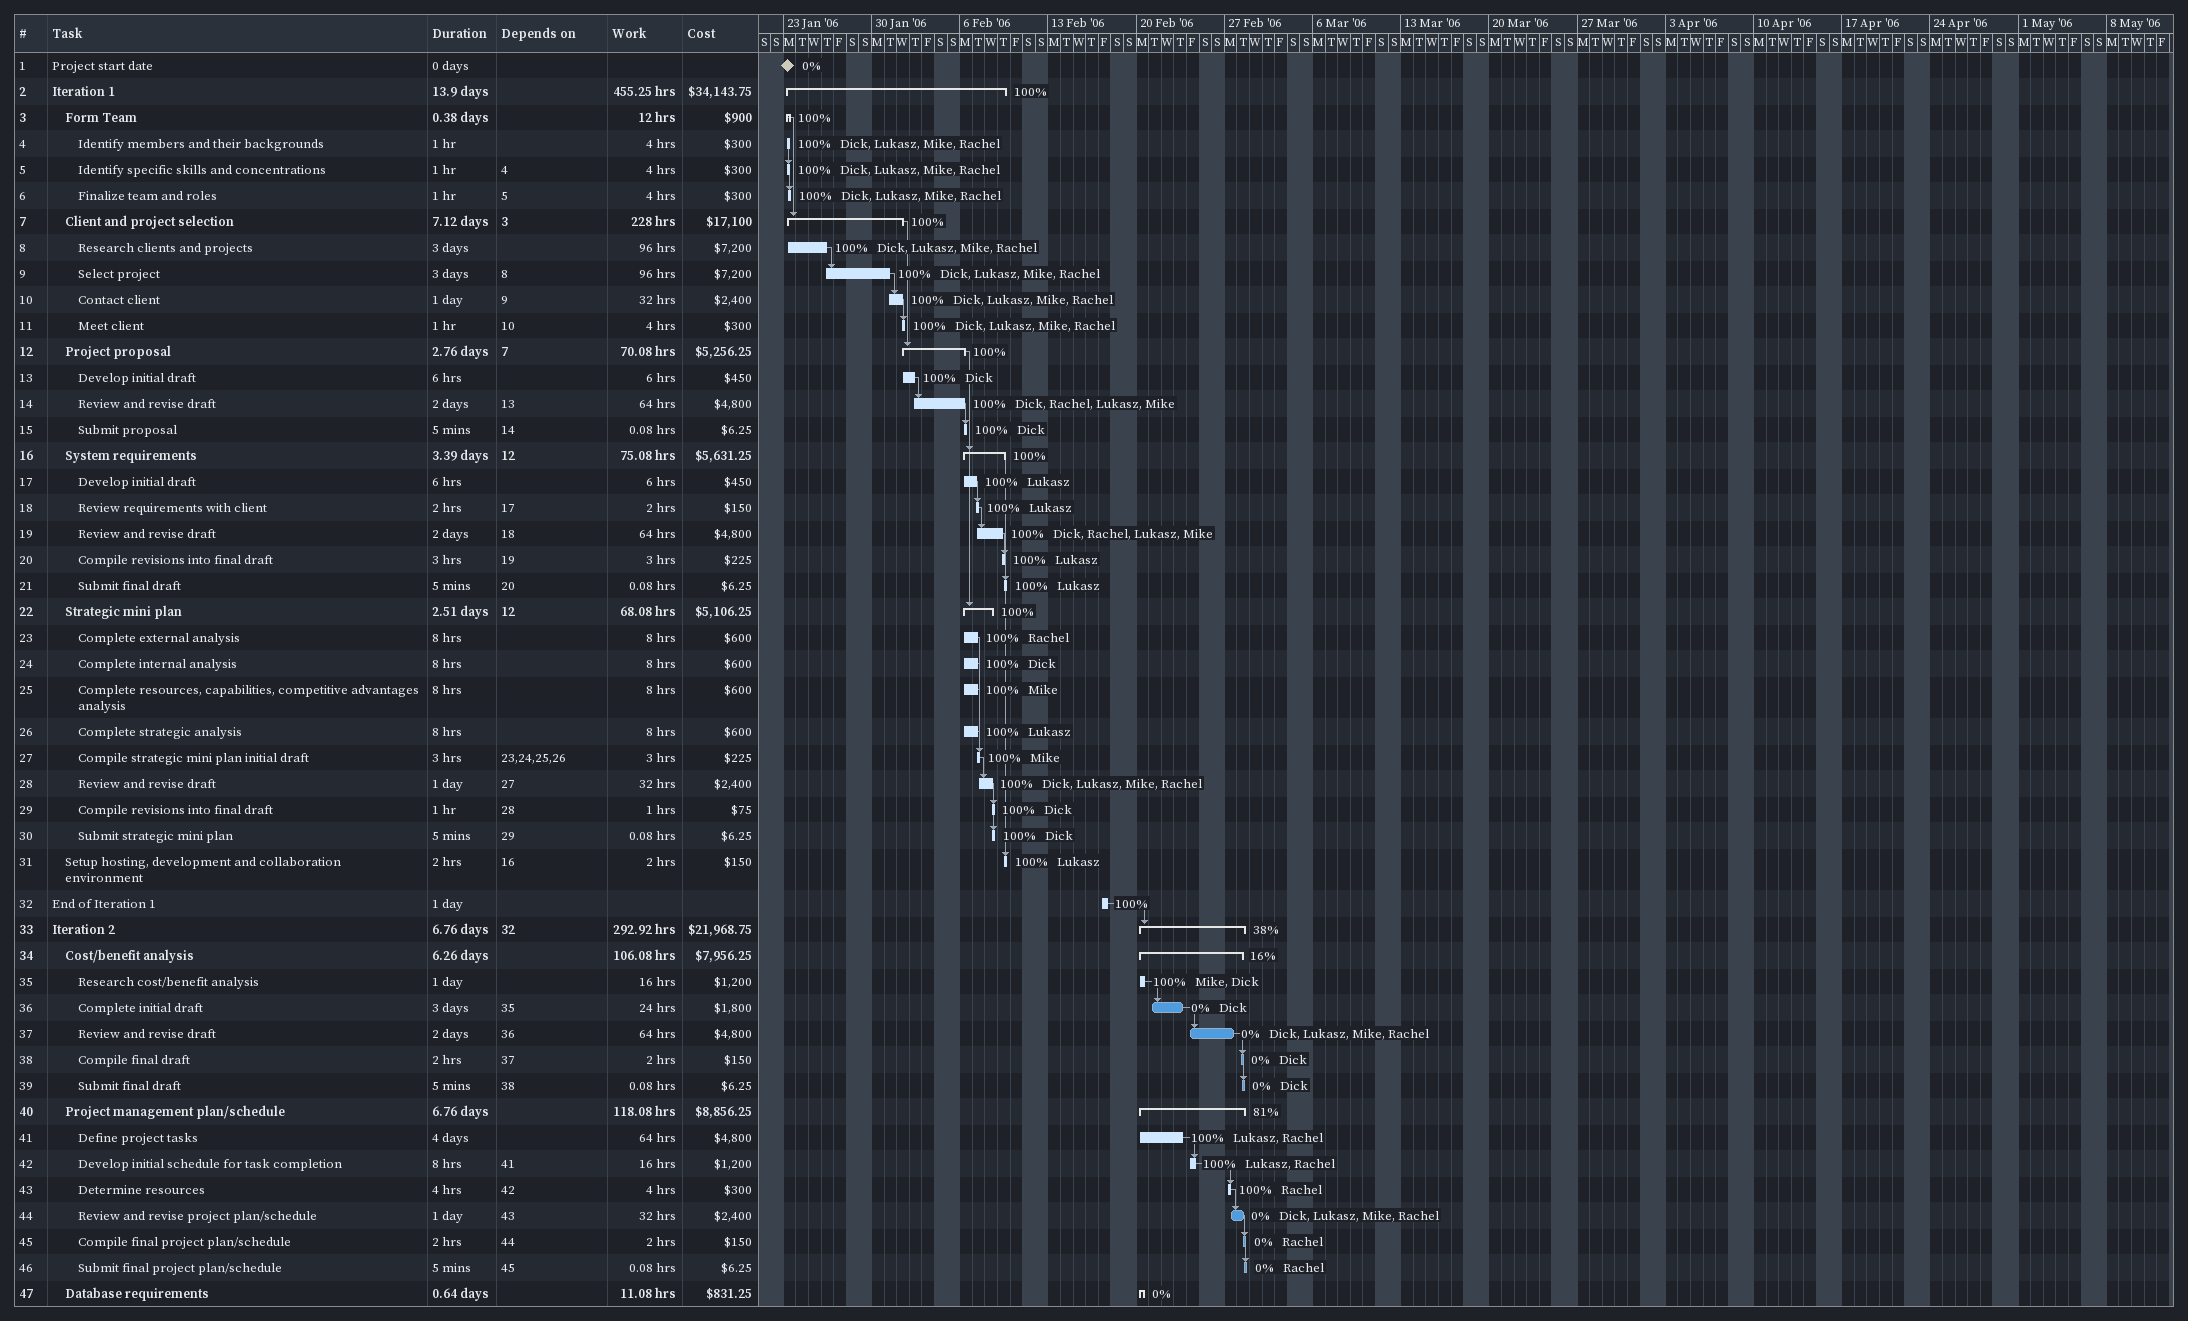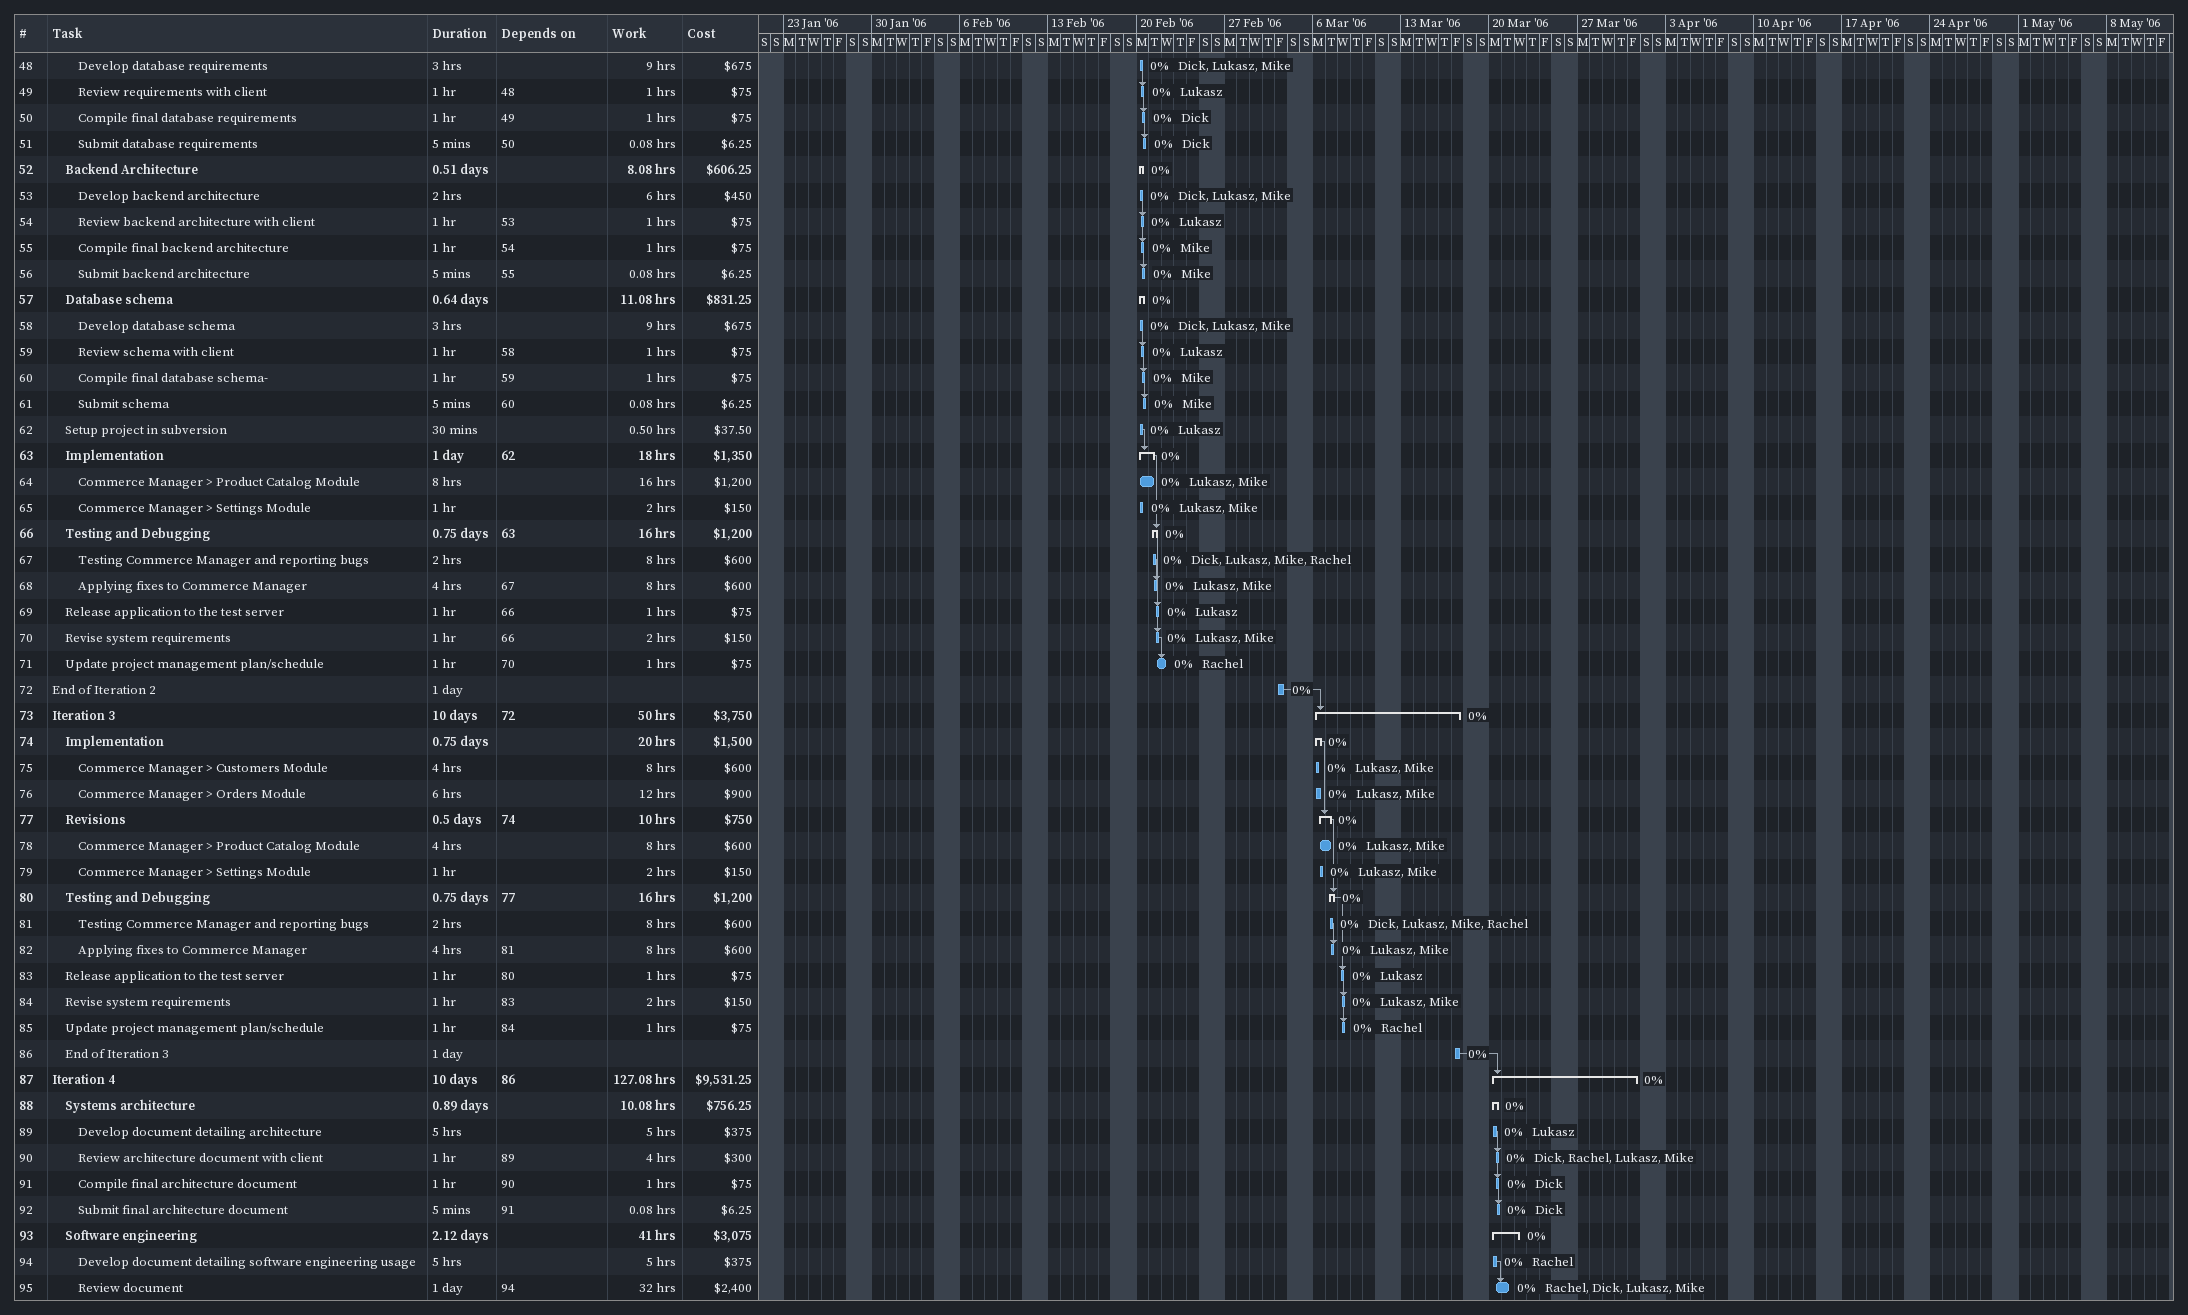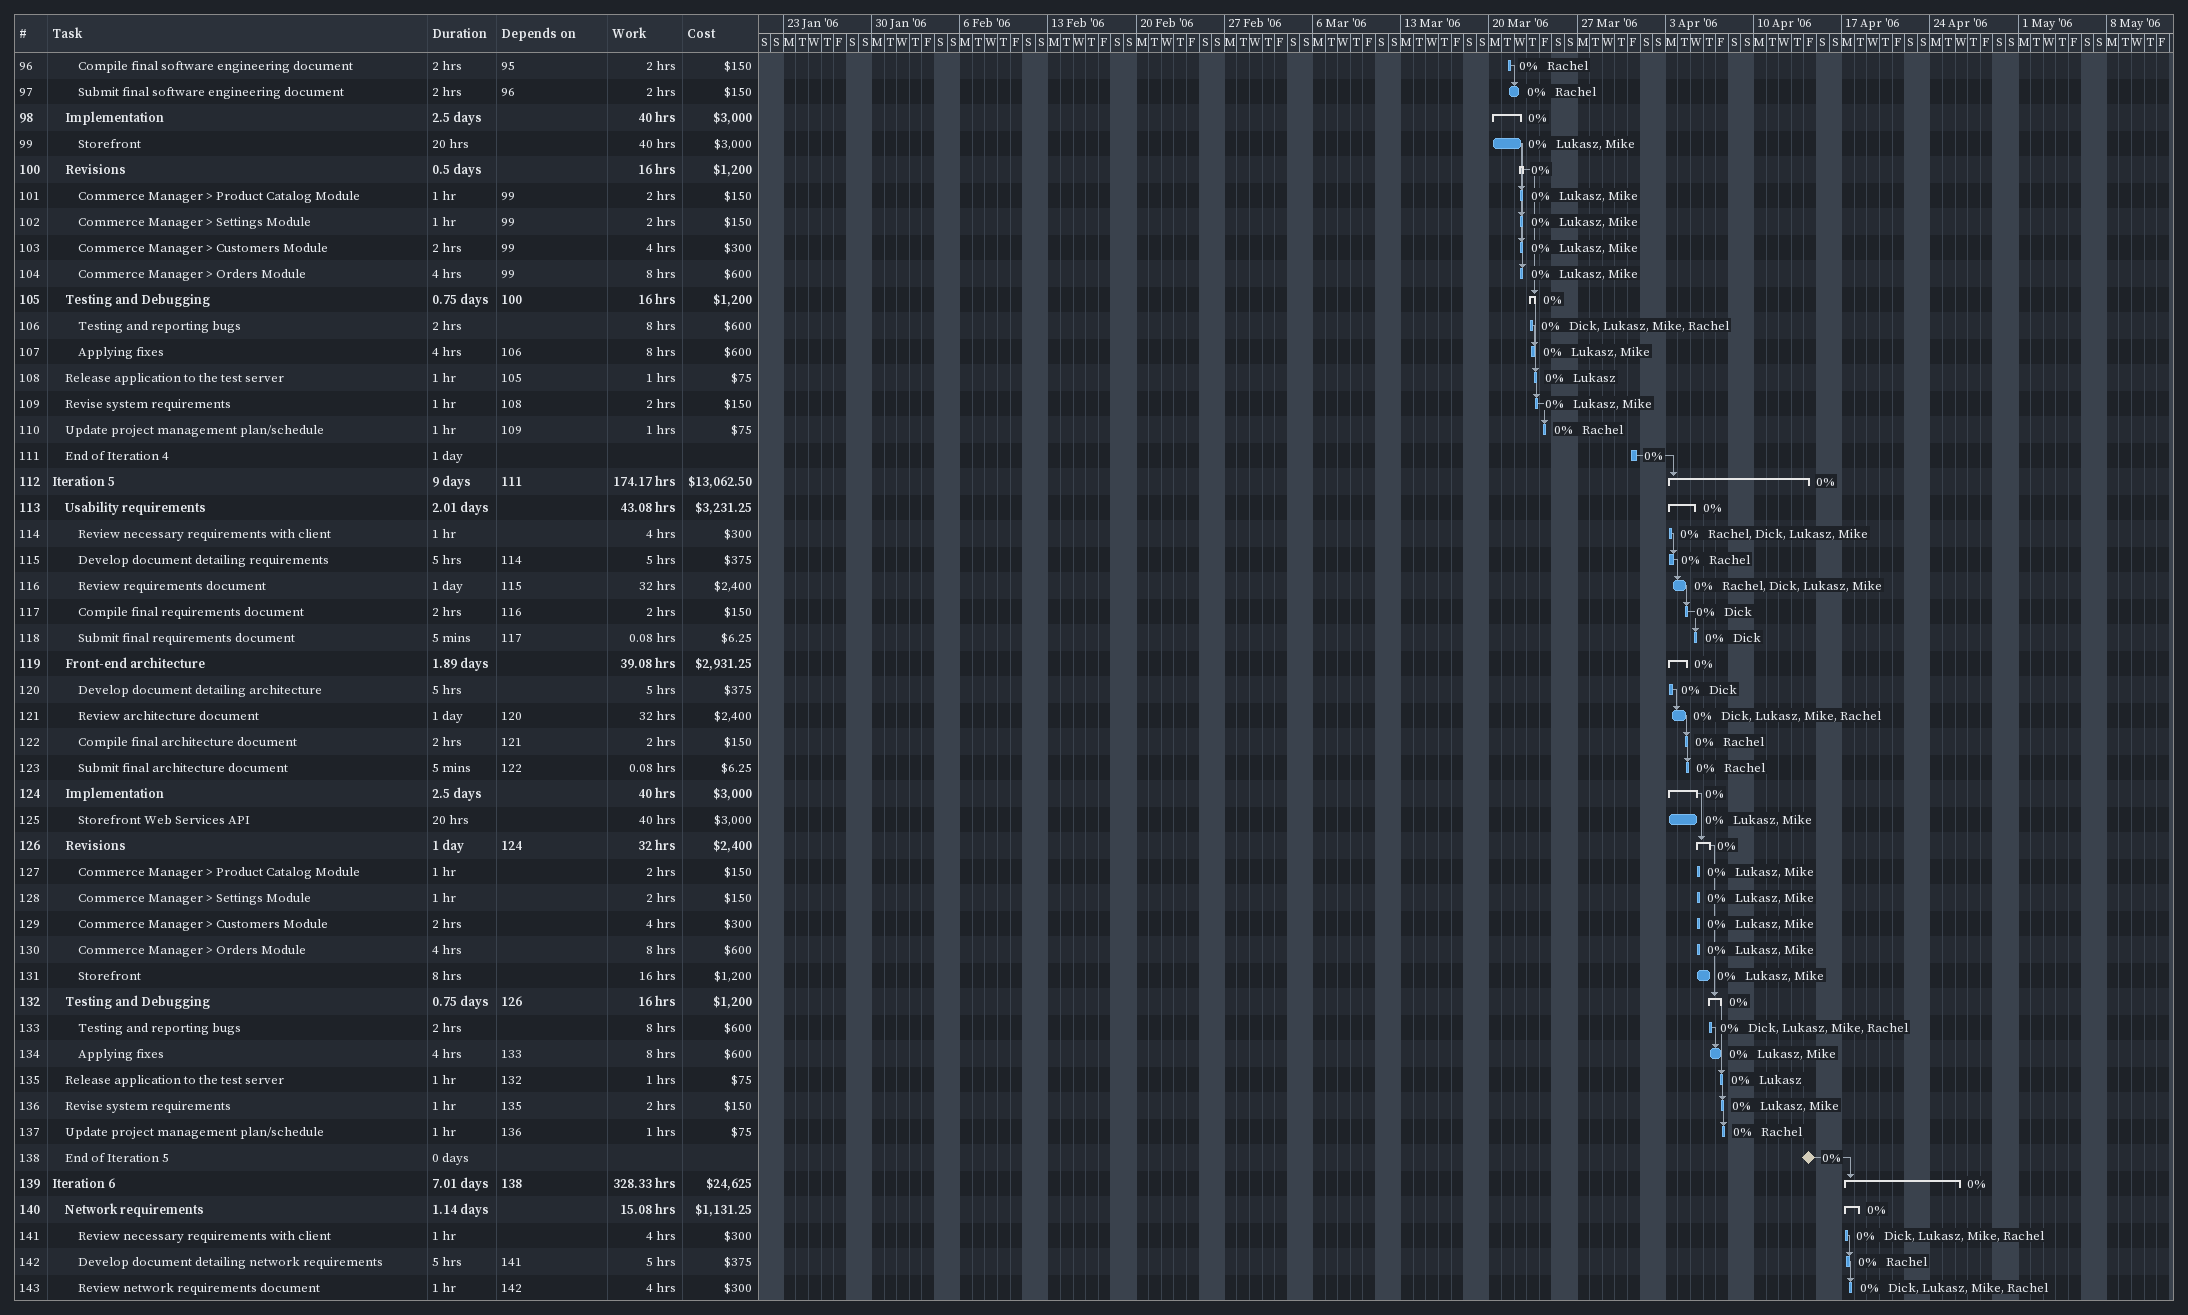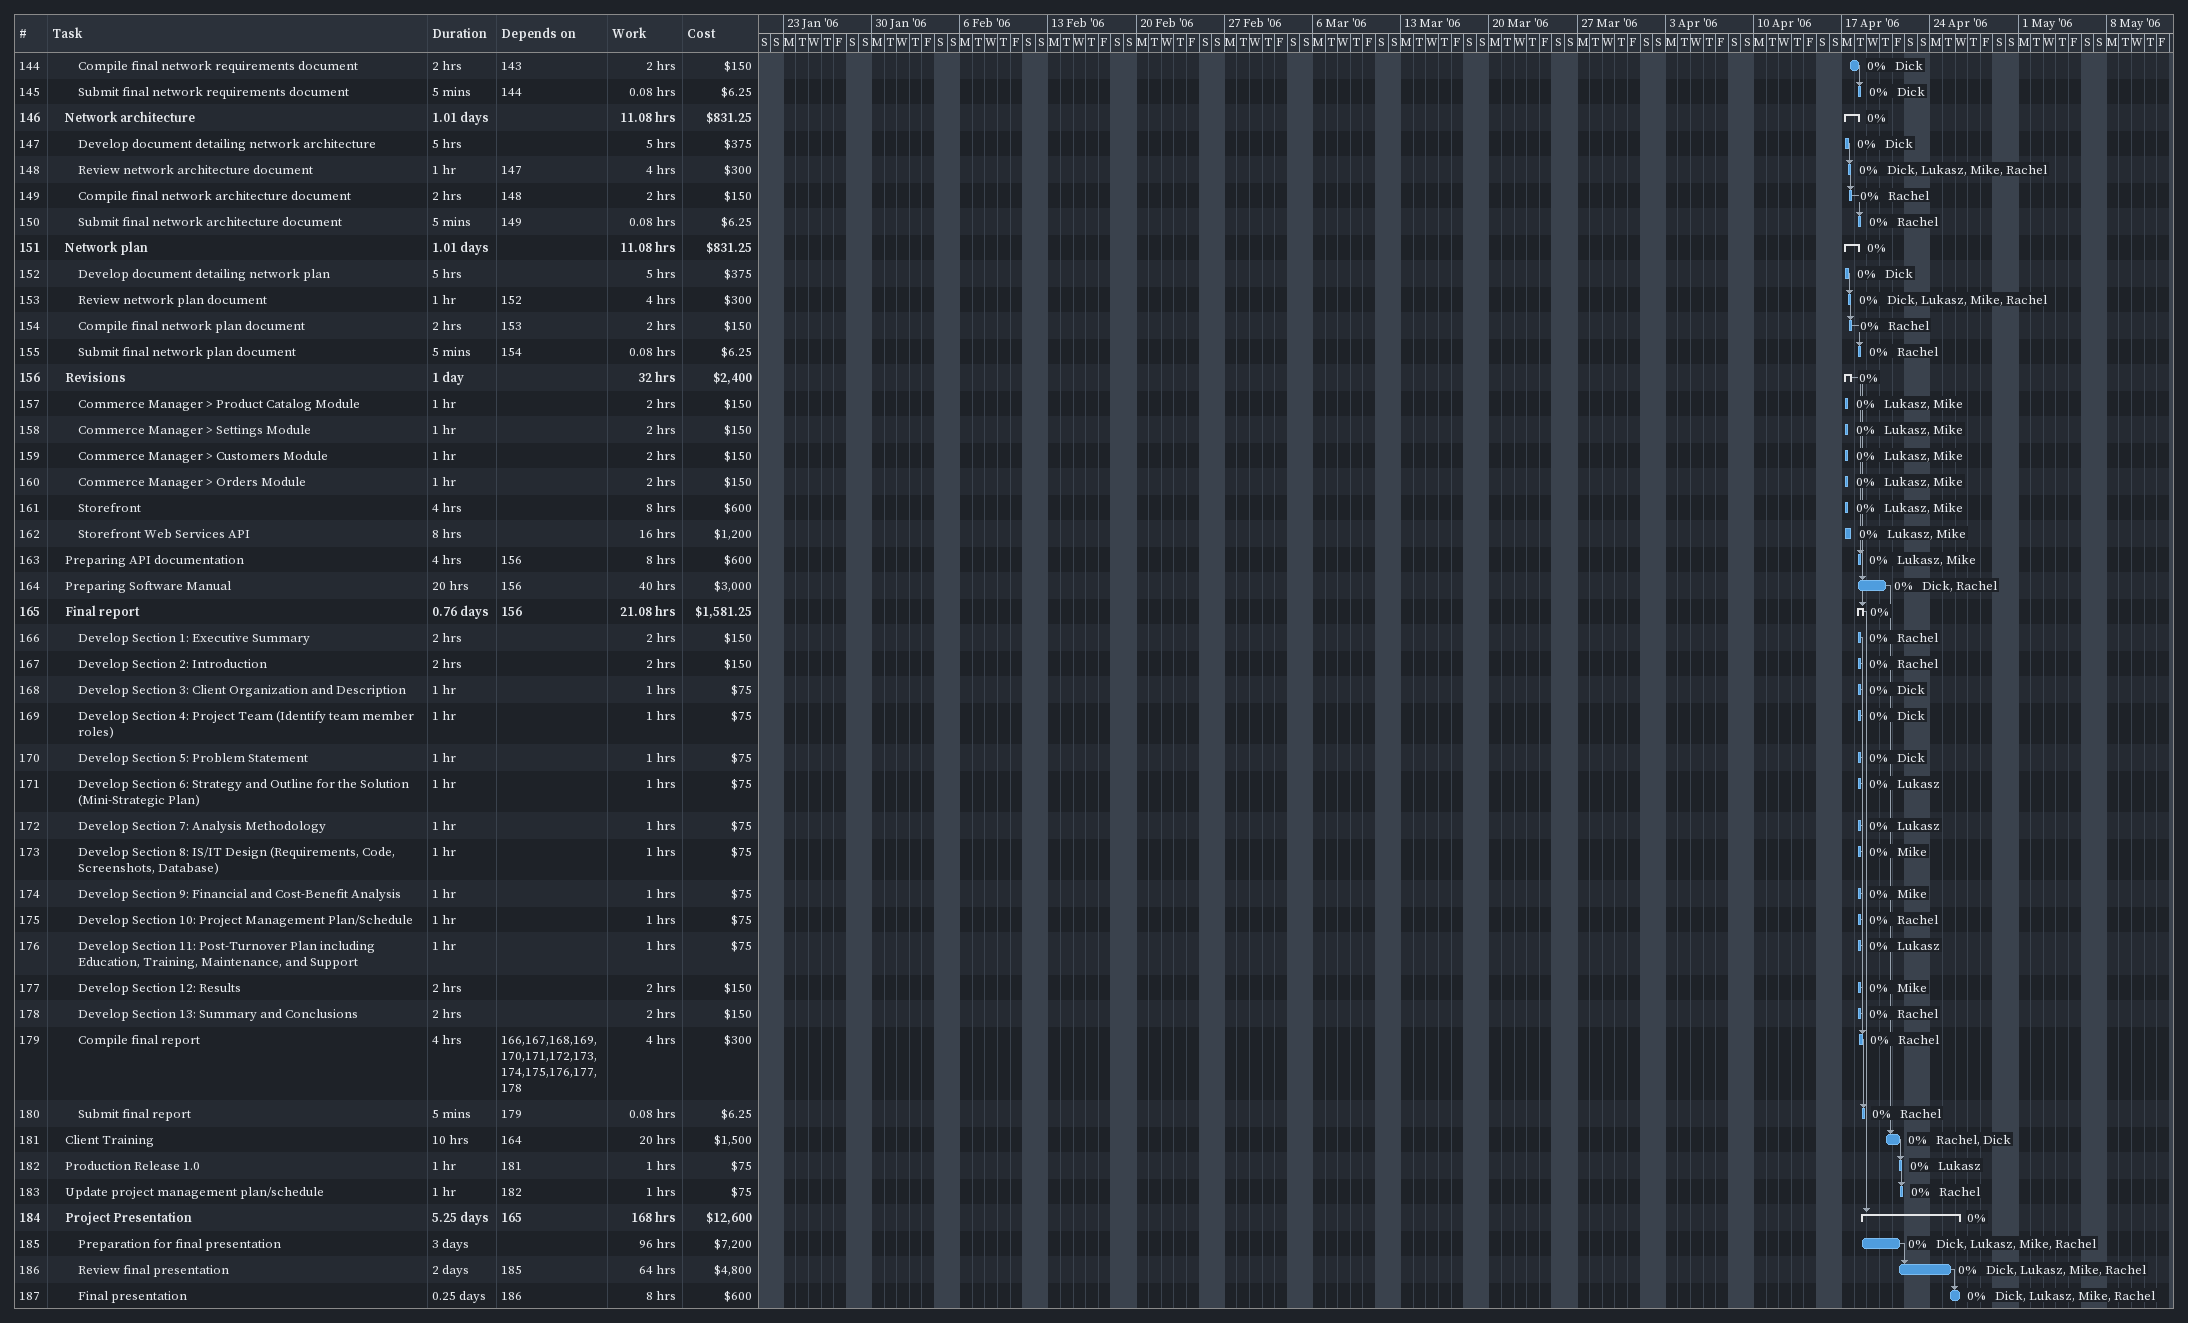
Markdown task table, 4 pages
| ID | Level | Task | Duration | Start | Finish | Predecessors | Resources | % complete | Work (h) | Cost ($) |
|---|---|---|---|---|---|---|---|---|---|---|
| 1 | 1 | Project start date | 0d | 2006-01-23 | 2006-01-23 |  |  | 0 |  |  |
| 2 | 1 | **Iteration 1** | 13.9d | 2006-01-23 | 2006-02-09 |  |  | 100 | 455.25 | 34143.75 |
| 3 | 2 | **Form Team** | 0.38d | 2006-01-23 | 2006-01-23 |  |  | 100 | 12 | 900 |
| 4 | 3 | Identify members and their backgrounds | 1h | 2006-01-23 | 2006-01-23 |  | Dick, Lukasz, Mike, Rachel | 100 | 4 | 300 |
| 5 | 3 | Identify specific skills and concentrations | 1h | 2006-01-23 | 2006-01-23 | 4 | Dick, Lukasz, Mike, Rachel | 100 | 4 | 300 |
| 6 | 3 | Finalize team and roles | 1h | 2006-01-23 | 2006-01-23 | 5 | Dick, Lukasz, Mike, Rachel | 100 | 4 | 300 |
| 7 | 2 | **Client and project selection** | 7.12d | 2006-01-23 | 2006-02-01 | 3 |  | 100 | 228 | 17100 |
| 8 | 3 | Research clients and projects | 3d | 2006-01-23 | 2006-01-26 |  | Dick, Lukasz, Mike, Rachel | 100 | 96 | 7200 |
| 9 | 3 | Select project | 3d | 2006-01-26 | 2006-01-31 | 8 | Dick, Lukasz, Mike, Rachel | 100 | 96 | 7200 |
| 10 | 3 | Contact client | 1d | 2006-01-31 | 2006-02-01 | 9 | Dick, Lukasz, Mike, Rachel | 100 | 32 | 2400 |
| 11 | 3 | Meet client | 1h | 2006-02-01 | 2006-02-01 | 10 | Dick, Lukasz, Mike, Rachel | 100 | 4 | 300 |
| 12 | 2 | **Project proposal** | 2.76d | 2006-02-01 | 2006-02-06 | 7 |  | 100 | 70.08 | 5256.25 |
| 13 | 3 | Develop initial draft | 6h | 2006-02-01 | 2006-02-02 |  | Dick | 100 | 6 | 450 |
| 14 | 3 | Review and revise draft | 2d | 2006-02-02 | 2006-02-06 | 13 | Dick, Rachel, Lukasz, Mike | 100 | 64 | 4800 |
| 15 | 3 | Submit proposal | 5min | 2006-02-06 | 2006-02-06 | 14 | Dick | 100 | 0.08 | 6.25 |
| 16 | 2 | **System requirements** | 3.39d | 2006-02-06 | 2006-02-09 | 12 |  | 100 | 75.08 | 5631.25 |
| 17 | 3 | Develop initial draft | 6h | 2006-02-06 | 2006-02-07 |  | Lukasz | 100 | 6 | 450 |
| 18 | 3 | Review requirements with client | 2h | 2006-02-07 | 2006-02-07 | 17 | Lukasz | 100 | 2 | 150 |
| 19 | 3 | Review and revise draft | 2d | 2006-02-07 | 2006-02-09 | 18 | Dick, Rachel, Lukasz, Mike | 100 | 64 | 4800 |
| 20 | 3 | Compile revisions into final draft | 3h | 2006-02-09 | 2006-02-09 | 19 | Lukasz | 100 | 3 | 225 |
| 21 | 3 | Submit final draft | 5min | 2006-02-09 | 2006-02-09 | 20 | Lukasz | 100 | 0.08 | 6.25 |
| 22 | 2 | **Strategic mini plan** | 2.51d | 2006-02-06 | 2006-02-08 | 12 |  | 100 | 68.08 | 5106.25 |
| 23 | 3 | Complete external analysis | 8h | 2006-02-06 | 2006-02-07 |  | Rachel | 100 | 8 | 600 |
| 24 | 3 | Complete internal analysis | 8h | 2006-02-06 | 2006-02-07 |  | Dick | 100 | 8 | 600 |
| 25 | 3 | Complete resources, capabilities, competitive advantages analysis | 8h | 2006-02-06 | 2006-02-07 |  | Mike | 100 | 8 | 600 |
| 26 | 3 | Complete strategic analysis | 8h | 2006-02-06 | 2006-02-07 |  | Lukasz | 100 | 8 | 600 |
| 27 | 3 | Compile strategic mini plan initial draft | 3h | 2006-02-07 | 2006-02-07 | 23, 24, 25, 26 | Mike | 100 | 3 | 225 |
| 28 | 3 | Review and revise draft | 1d | 2006-02-07 | 2006-02-08 | 27 | Dick, Lukasz, Mike, Rachel | 100 | 32 | 2400 |
| 29 | 3 | Compile revisions into final draft | 1h | 2006-02-08 | 2006-02-08 | 28 | Dick | 100 | 1 | 75 |
| 30 | 3 | Submit strategic mini plan | 5min | 2006-02-08 | 2006-02-08 | 29 | Dick | 100 | 0.08 | 6.25 |
| 31 | 2 | Setup hosting, development and collaboration environment | 2h | 2006-02-09 | 2006-02-09 | 16 | Lukasz | 100 | 2 | 150 |
| 32 | 1 | End of Iteration 1 | 1d | 2006-02-17 | 2006-02-17 |  |  | 100 |  |  |
| 33 | 1 | **Iteration 2** | 6.76d | 2006-02-20 | 2006-02-28 | 32 |  | 38 | 292.92 | 21968.75 |
| 34 | 2 | **Cost/benefit analysis** | 6.26d | 2006-02-20 | 2006-02-28 |  |  | 16 | 106.08 | 7956.25 |
| 35 | 3 | Research cost/benefit analysis | 1d | 2006-02-20 | 2006-02-20 |  | Mike, Dick | 100 | 16 | 1200 |
| 36 | 3 | Complete initial draft | 3d | 2006-02-21 | 2006-02-23 | 35 | Dick | 0 | 24 | 1800 |
| 37 | 3 | Review and revise draft | 2d | 2006-02-24 | 2006-02-27 | 36 | Dick, Lukasz, Mike, Rachel | 0 | 64 | 4800 |
| 38 | 3 | Compile final draft | 2h | 2006-02-28 | 2006-02-28 | 37 | Dick | 0 | 2 | 150 |
| 39 | 3 | Submit final draft | 5min | 2006-02-28 | 2006-02-28 | 38 | Dick | 0 | 0.08 | 6.25 |
| 40 | 2 | **Project management plan/schedule** | 6.76d | 2006-02-20 | 2006-02-28 |  |  | 81 | 118.08 | 8856.25 |
| 41 | 3 | Define project tasks | 4d | 2006-02-20 | 2006-02-23 |  | Lukasz, Rachel | 100 | 64 | 4800 |
| 42 | 3 | Develop initial schedule for task completion | 8h | 2006-02-24 | 2006-02-24 | 41 | Lukasz, Rachel | 100 | 16 | 1200 |
| 43 | 3 | Determine resources | 4h | 2006-02-27 | 2006-02-27 | 42 | Rachel | 100 | 4 | 300 |
| 44 | 3 | Review and revise project plan/schedule | 1d | 2006-02-27 | 2006-02-28 | 43 | Dick, Lukasz, Mike, Rachel | 0 | 32 | 2400 |
| 45 | 3 | Compile final project plan/schedule | 2h | 2006-02-28 | 2006-02-28 | 44 | Rachel | 0 | 2 | 150 |
| 46 | 3 | Submit final project plan/schedule | 5min | 2006-02-28 | 2006-02-28 | 45 | Rachel | 0 | 0.08 | 6.25 |
| 47 | 2 | **Database requirements** | 0.64d | 2006-02-20 | 2006-02-20 |  |  | 0 | 11.08 | 831.25 |
| 48 | 3 | Develop database requirements | 3h | 2006-02-20 | 2006-02-20 |  | Dick, Lukasz, Mike | 0 | 9 | 675 |
| 49 | 3 | Review requirements with client | 1h | 2006-02-20 | 2006-02-20 | 48 | Lukasz | 0 | 1 | 75 |
| 50 | 3 | Compile final database requirements | 1h | 2006-02-20 | 2006-02-20 | 49 | Dick | 0 | 1 | 75 |
| 51 | 3 | Submit database requirements | 5min | 2006-02-20 | 2006-02-20 | 50 | Dick | 0 | 0.08 | 6.25 |
| 52 | 2 | **Backend Architecture** | 0.51d | 2006-02-20 | 2006-02-20 |  |  | 0 | 8.08 | 606.25 |
| 53 | 3 | Develop backend architecture | 2h | 2006-02-20 | 2006-02-20 |  | Dick, Lukasz, Mike | 0 | 6 | 450 |
| 54 | 3 | Review backend architecture with client | 1h | 2006-02-20 | 2006-02-20 | 53 | Lukasz | 0 | 1 | 75 |
| 55 | 3 | Compile final backend architecture | 1h | 2006-02-20 | 2006-02-20 | 54 | Mike | 0 | 1 | 75 |
| 56 | 3 | Submit backend architecture | 5min | 2006-02-20 | 2006-02-20 | 55 | Mike | 0 | 0.08 | 6.25 |
| 57 | 2 | **Database schema** | 0.64d | 2006-02-20 | 2006-02-20 |  |  | 0 | 11.08 | 831.25 |
| 58 | 3 | Develop database schema | 3h | 2006-02-20 | 2006-02-20 |  | Dick, Lukasz, Mike | 0 | 9 | 675 |
| 59 | 3 | Review schema with client | 1h | 2006-02-20 | 2006-02-20 | 58 | Lukasz | 0 | 1 | 75 |
| 60 | 3 | Compile final database schema- | 1h | 2006-02-20 | 2006-02-20 | 59 | Mike | 0 | 1 | 75 |
| 61 | 3 | Submit schema | 5min | 2006-02-20 | 2006-02-20 | 60 | Mike | 0 | 0.08 | 6.25 |
| 62 | 2 | Setup project in subversion | 30min | 2006-02-20 | 2006-02-20 |  | Lukasz | 0 | 0.50 | 37.50 |
| 63 | 2 | **Implementation** | 1d | 2006-02-20 | 2006-02-21 | 62 |  | 0 | 18 | 1350 |
| 64 | 3 | Commerce Manager > Product Catalog Module | 8h | 2006-02-20 | 2006-02-21 |  | Lukasz, Mike | 0 | 16 | 1200 |
| 65 | 3 | Commerce Manager > Settings Module | 1h | 2006-02-20 | 2006-02-20 |  | Lukasz, Mike | 0 | 2 | 150 |
| 66 | 2 | **Testing and Debugging** | 0.75d | 2006-02-21 | 2006-02-21 | 63 |  | 0 | 16 | 1200 |
| 67 | 3 | Testing Commerce Manager and reporting bugs | 2h | 2006-02-21 | 2006-02-21 |  | Dick, Lukasz, Mike, Rachel | 0 | 8 | 600 |
| 68 | 3 | Applying fixes to Commerce Manager | 4h | 2006-02-21 | 2006-02-21 | 67 | Lukasz, Mike | 0 | 8 | 600 |
| 69 | 2 | Release application to the test server | 1h | 2006-02-21 | 2006-02-21 | 66 | Lukasz | 0 | 1 | 75 |
| 70 | 2 | Revise system requirements | 1h | 2006-02-21 | 2006-02-21 | 66 | Lukasz, Mike | 0 | 2 | 150 |
| 71 | 2 | Update project management plan/schedule | 1h | 2006-02-21 | 2006-02-22 | 70 | Rachel | 0 | 1 | 75 |
| 72 | 1 | End of Iteration 2 | 1d | 2006-03-03 | 2006-03-03 |  |  | 0 |  |  |
| 73 | 1 | **Iteration 3** | 10d | 2006-03-06 | 2006-03-17 | 72 |  | 0 | 50 | 3750 |
| 74 | 2 | **Implementation** | 0.75d | 2006-03-06 | 2006-03-06 |  |  | 0 | 20 | 1500 |
| 75 | 3 | Commerce Manager > Customers Module | 4h | 2006-03-06 | 2006-03-06 |  | Lukasz, Mike | 0 | 8 | 600 |
| 76 | 3 | Commerce Manager > Orders Module | 6h | 2006-03-06 | 2006-03-06 |  | Lukasz, Mike | 0 | 12 | 900 |
| 77 | 2 | **Revisions** | 0.5d | 2006-03-06 | 2006-03-07 | 74 |  | 0 | 10 | 750 |
| 78 | 3 | Commerce Manager > Product Catalog Module | 4h | 2006-03-06 | 2006-03-07 |  | Lukasz, Mike | 0 | 8 | 600 |
| 79 | 3 | Commerce Manager > Settings Module | 1h | 2006-03-06 | 2006-03-06 |  | Lukasz, Mike | 0 | 2 | 150 |
| 80 | 2 | **Testing and Debugging** | 0.75d | 2006-03-07 | 2006-03-07 | 77 |  | 0 | 16 | 1200 |
| 81 | 3 | Testing Commerce Manager and reporting bugs | 2h | 2006-03-07 | 2006-03-07 |  | Dick, Lukasz, Mike, Rachel | 0 | 8 | 600 |
| 82 | 3 | Applying fixes to Commerce Manager | 4h | 2006-03-07 | 2006-03-07 | 81 | Lukasz, Mike | 0 | 8 | 600 |
| 83 | 2 | Release application to the test server | 1h | 2006-03-08 | 2006-03-08 | 80 | Lukasz | 0 | 1 | 75 |
| 84 | 2 | Revise system requirements | 1h | 2006-03-08 | 2006-03-08 | 83 | Lukasz, Mike | 0 | 2 | 150 |
| 85 | 2 | Update project management plan/schedule | 1h | 2006-03-08 | 2006-03-08 | 84 | Rachel | 0 | 1 | 75 |
| 86 | 2 | End of Iteration 3 | 1d | 2006-03-17 | 2006-03-17 |  |  | 0 |  |  |
| 87 | 1 | **Iteration 4** | 10d | 2006-03-20 | 2006-03-31 | 86 |  | 0 | 127.08 | 9531.25 |
| 88 | 2 | **Systems architecture** | 0.89d | 2006-03-20 | 2006-03-20 |  |  | 0 | 10.08 | 756.25 |
| 89 | 3 | Develop document detailing architecture | 5h | 2006-03-20 | 2006-03-20 |  | Lukasz | 0 | 5 | 375 |
| 90 | 3 | Review architecture document with client | 1h | 2006-03-20 | 2006-03-20 | 89 | Dick, Rachel, Lukasz, Mike | 0 | 4 | 300 |
| 91 | 3 | Compile final architecture document | 1h | 2006-03-20 | 2006-03-20 | 90 | Dick | 0 | 1 | 75 |
| 92 | 3 | Submit final architecture document | 5min | 2006-03-20 | 2006-03-20 | 91 | Dick | 0 | 0.08 | 6.25 |
| 93 | 2 | **Software engineering** | 2.12d | 2006-03-20 | 2006-03-22 |  |  | 0 | 41 | 3075 |
| 94 | 3 | Develop document detailing software engineering usage | 5h | 2006-03-20 | 2006-03-20 |  | Rachel | 0 | 5 | 375 |
| 95 | 3 | Review document | 1d | 2006-03-20 | 2006-03-21 | 94 | Rachel, Dick, Lukasz, Mike | 0 | 32 | 2400 |
| 96 | 3 | Compile final software engineering document | 2h | 2006-03-21 | 2006-03-21 | 95 | Rachel | 0 | 2 | 150 |
| 97 | 3 | Submit final software engineering document | 2h | 2006-03-21 | 2006-03-22 | 96 | Rachel | 0 | 2 | 150 |
| 98 | 2 | **Implementation** | 2.5d | 2006-03-20 | 2006-03-22 |  |  | 0 | 40 | 3000 |
| 99 | 3 | Storefront | 20h | 2006-03-20 | 2006-03-22 |  | Lukasz, Mike | 0 | 40 | 3000 |
| 100 | 2 | **Revisions** | 0.5d | 2006-03-22 | 2006-03-22 |  |  | 0 | 16 | 1200 |
| 101 | 3 | Commerce Manager > Product Catalog Module | 1h | 2006-03-22 | 2006-03-22 | 99 | Lukasz, Mike | 0 | 2 | 150 |
| 102 | 3 | Commerce Manager > Settings Module | 1h | 2006-03-22 | 2006-03-22 | 99 | Lukasz, Mike | 0 | 2 | 150 |
| 103 | 3 | Commerce Manager > Customers Module | 2h | 2006-03-22 | 2006-03-22 | 99 | Lukasz, Mike | 0 | 4 | 300 |
| 104 | 3 | Commerce Manager > Orders Module | 4h | 2006-03-22 | 2006-03-22 | 99 | Lukasz, Mike | 0 | 8 | 600 |
| 105 | 2 | **Testing and Debugging** | 0.75d | 2006-03-23 | 2006-03-23 | 100 |  | 0 | 16 | 1200 |
| 106 | 3 | Testing and reporting bugs | 2h | 2006-03-23 | 2006-03-23 |  | Dick, Lukasz, Mike, Rachel | 0 | 8 | 600 |
| 107 | 3 | Applying fixes | 4h | 2006-03-23 | 2006-03-23 | 106 | Lukasz, Mike | 0 | 8 | 600 |
| 108 | 2 | Release application to the test server | 1h | 2006-03-23 | 2006-03-23 | 105 | Lukasz | 0 | 1 | 75 |
| 109 | 2 | Revise system requirements | 1h | 2006-03-23 | 2006-03-23 | 108 | Lukasz, Mike | 0 | 2 | 150 |
| 110 | 2 | Update project management plan/schedule | 1h | 2006-03-24 | 2006-03-24 | 109 | Rachel | 0 | 1 | 75 |
| 111 | 2 | End of Iteration 4 | 1d | 2006-03-31 | 2006-03-31 |  |  | 0 |  |  |
| 112 | 1 | **Iteration 5** | 9d | 2006-04-03 | 2006-04-14 | 111 |  | 0 | 174.17 | 13062.50 |
| 113 | 2 | **Usability requirements** | 2.01d | 2006-04-03 | 2006-04-05 |  |  | 0 | 43.08 | 3231.25 |
| 114 | 3 | Review necessary requirements with client | 1h | 2006-04-03 | 2006-04-03 |  | Rachel, Dick, Lukasz, Mike | 0 | 4 | 300 |
| 115 | 3 | Develop document detailing requirements | 5h | 2006-04-03 | 2006-04-03 | 114 | Rachel | 0 | 5 | 375 |
| 116 | 3 | Review requirements document | 1d | 2006-04-03 | 2006-04-04 | 115 | Rachel, Dick, Lukasz, Mike | 0 | 32 | 2400 |
| 117 | 3 | Compile final requirements document | 2h | 2006-04-04 | 2006-04-04 | 116 | Dick | 0 | 2 | 150 |
| 118 | 3 | Submit final requirements document | 5min | 2006-04-05 | 2006-04-05 | 117 | Dick | 0 | 0.08 | 6.25 |
| 119 | 2 | **Front-end architecture** | 1.89d | 2006-04-03 | 2006-04-04 |  |  | 0 | 39.08 | 2931.25 |
| 120 | 3 | Develop document detailing architecture | 5h | 2006-04-03 | 2006-04-03 |  | Dick | 0 | 5 | 375 |
| 121 | 3 | Review architecture document | 1d | 2006-04-03 | 2006-04-04 | 120 | Dick, Lukasz, Mike, Rachel | 0 | 32 | 2400 |
| 122 | 3 | Compile final architecture document | 2h | 2006-04-04 | 2006-04-04 | 121 | Rachel | 0 | 2 | 150 |
| 123 | 3 | Submit final architecture document | 5min | 2006-04-04 | 2006-04-04 | 122 | Rachel | 0 | 0.08 | 6.25 |
| 124 | 2 | **Implementation** | 2.5d | 2006-04-03 | 2006-04-05 |  |  | 0 | 40 | 3000 |
| 125 | 3 | Storefront Web Services API | 20h | 2006-04-03 | 2006-04-05 |  | Lukasz, Mike | 0 | 40 | 3000 |
| 126 | 2 | **Revisions** | 1d | 2006-04-05 | 2006-04-06 | 124 |  | 0 | 32 | 2400 |
| 127 | 3 | Commerce Manager > Product Catalog Module | 1h | 2006-04-05 | 2006-04-05 |  | Lukasz, Mike | 0 | 2 | 150 |
| 128 | 3 | Commerce Manager > Settings Module | 1h | 2006-04-05 | 2006-04-05 |  | Lukasz, Mike | 0 | 2 | 150 |
| 129 | 3 | Commerce Manager > Customers Module | 2h | 2006-04-05 | 2006-04-05 |  | Lukasz, Mike | 0 | 4 | 300 |
| 130 | 3 | Commerce Manager > Orders Module | 4h | 2006-04-05 | 2006-04-05 |  | Lukasz, Mike | 0 | 8 | 600 |
| 131 | 3 | Storefront | 8h | 2006-04-05 | 2006-04-06 |  | Lukasz, Mike | 0 | 16 | 1200 |
| 132 | 2 | **Testing and Debugging** | 0.75d | 2006-04-06 | 2006-04-07 | 126 |  | 0 | 16 | 1200 |
| 133 | 3 | Testing and reporting bugs | 2h | 2006-04-06 | 2006-04-06 |  | Dick, Lukasz, Mike, Rachel | 0 | 8 | 600 |
| 134 | 3 | Applying fixes | 4h | 2006-04-06 | 2006-04-07 | 133 | Lukasz, Mike | 0 | 8 | 600 |
| 135 | 2 | Release application to the test server | 1h | 2006-04-07 | 2006-04-07 | 132 | Lukasz | 0 | 1 | 75 |
| 136 | 2 | Revise system requirements | 1h | 2006-04-07 | 2006-04-07 | 135 | Lukasz, Mike | 0 | 2 | 150 |
| 137 | 2 | Update project management plan/schedule | 1h | 2006-04-07 | 2006-04-07 | 136 | Rachel | 0 | 1 | 75 |
| 138 | 2 | End of Iteration 5 | 0d | 2006-04-14 | 2006-04-14 |  |  | 0 |  |  |
| 139 | 1 | **Iteration 6** | 7.01d | 2006-04-17 | 2006-04-26 | 138 |  | 0 | 328.33 | 24625 |
| 140 | 2 | **Network requirements** | 1.14d | 2006-04-17 | 2006-04-18 |  |  | 0 | 15.08 | 1131.25 |
| 141 | 3 | Review necessary requirements with client | 1h | 2006-04-17 | 2006-04-17 |  | Dick, Lukasz, Mike, Rachel | 0 | 4 | 300 |
| 142 | 3 | Develop document detailing network requirements | 5h | 2006-04-17 | 2006-04-17 | 141 | Rachel | 0 | 5 | 375 |
| 143 | 3 | Review network requirements document | 1h | 2006-04-17 | 2006-04-17 | 142 | Dick, Lukasz, Mike, Rachel | 0 | 4 | 300 |
| 144 | 3 | Compile final network requirements document | 2h | 2006-04-17 | 2006-04-18 | 143 | Dick | 0 | 2 | 150 |
| 145 | 3 | Submit final network requirements document | 5min | 2006-04-18 | 2006-04-18 | 144 | Dick | 0 | 0.08 | 6.25 |
| 146 | 2 | **Network architecture** | 1.01d | 2006-04-17 | 2006-04-18 |  |  | 0 | 11.08 | 831.25 |
| 147 | 3 | Develop document detailing network architecture | 5h | 2006-04-17 | 2006-04-17 |  | Dick | 0 | 5 | 375 |
| 148 | 3 | Review network architecture document | 1h | 2006-04-17 | 2006-04-17 | 147 | Dick, Lukasz, Mike, Rachel | 0 | 4 | 300 |
| 149 | 3 | Compile final network architecture document | 2h | 2006-04-17 | 2006-04-17 | 148 | Rachel | 0 | 2 | 150 |
| 150 | 3 | Submit final network architecture document | 5min | 2006-04-18 | 2006-04-18 | 149 | Rachel | 0 | 0.08 | 6.25 |
| 151 | 2 | **Network plan** | 1.01d | 2006-04-17 | 2006-04-18 |  |  | 0 | 11.08 | 831.25 |
| 152 | 3 | Develop document detailing network plan | 5h | 2006-04-17 | 2006-04-17 |  | Dick | 0 | 5 | 375 |
| 153 | 3 | Review network plan document | 1h | 2006-04-17 | 2006-04-17 | 152 | Dick, Lukasz, Mike, Rachel | 0 | 4 | 300 |
| 154 | 3 | Compile final network plan document | 2h | 2006-04-17 | 2006-04-17 | 153 | Rachel | 0 | 2 | 150 |
| 155 | 3 | Submit final network plan document | 5min | 2006-04-18 | 2006-04-18 | 154 | Rachel | 0 | 0.08 | 6.25 |
| 156 | 2 | **Revisions** | 1d | 2006-04-17 | 2006-04-17 |  |  | 0 | 32 | 2400 |
| 157 | 3 | Commerce Manager > Product Catalog Module | 1h | 2006-04-17 | 2006-04-17 |  | Lukasz, Mike | 0 | 2 | 150 |
| 158 | 3 | Commerce Manager > Settings Module | 1h | 2006-04-17 | 2006-04-17 |  | Lukasz, Mike | 0 | 2 | 150 |
| 159 | 3 | Commerce Manager > Customers Module | 1h | 2006-04-17 | 2006-04-17 |  | Lukasz, Mike | 0 | 2 | 150 |
| 160 | 3 | Commerce Manager > Orders Module | 1h | 2006-04-17 | 2006-04-17 |  | Lukasz, Mike | 0 | 2 | 150 |
| 161 | 3 | Storefront | 4h | 2006-04-17 | 2006-04-17 |  | Lukasz, Mike | 0 | 8 | 600 |
| 162 | 3 | Storefront Web Services API | 8h | 2006-04-17 | 2006-04-17 |  | Lukasz, Mike | 0 | 16 | 1200 |
| 163 | 2 | Preparing API documentation | 4h | 2006-04-18 | 2006-04-18 | 156 | Lukasz, Mike | 0 | 8 | 600 |
| 164 | 2 | Preparing Software Manual | 20h | 2006-04-18 | 2006-04-20 | 156 | Dick, Rachel | 0 | 40 | 3000 |
| 165 | 2 | **Final report** | 0.76d | 2006-04-18 | 2006-04-18 | 156 |  | 0 | 21.08 | 1581.25 |
| 166 | 3 | Develop Section 1: Executive Summary | 2h | 2006-04-18 | 2006-04-18 |  | Rachel | 0 | 2 | 150 |
| 167 | 3 | Develop Section 2: Introduction | 2h | 2006-04-18 | 2006-04-18 |  | Rachel | 0 | 2 | 150 |
| 168 | 3 | Develop Section 3: Client Organization and Description | 1h | 2006-04-18 | 2006-04-18 |  | Dick | 0 | 1 | 75 |
| 169 | 3 | Develop Section 4: Project Team (Identify team member roles) | 1h | 2006-04-18 | 2006-04-18 |  | Dick | 0 | 1 | 75 |
| 170 | 3 | Develop Section 5: Problem Statement | 1h | 2006-04-18 | 2006-04-18 |  | Dick | 0 | 1 | 75 |
| 171 | 3 | Develop Section 6: Strategy and Outline for the Solution (Mini-Strategic Plan) | 1h | 2006-04-18 | 2006-04-18 |  | Lukasz | 0 | 1 | 75 |
| 172 | 3 | Develop Section 7: Analysis Methodology | 1h | 2006-04-18 | 2006-04-18 |  | Lukasz | 0 | 1 | 75 |
| 173 | 3 | Develop Section 8: IS/IT Design (Requirements, Code, Screenshots, Database) | 1h | 2006-04-18 | 2006-04-18 |  | Mike | 0 | 1 | 75 |
| 174 | 3 | Develop Section 9: Financial and Cost-Benefit Analysis | 1h | 2006-04-18 | 2006-04-18 |  | Mike | 0 | 1 | 75 |
| 175 | 3 | Develop Section 10: Project Management Plan/Schedule | 1h | 2006-04-18 | 2006-04-18 |  | Rachel | 0 | 1 | 75 |
| 176 | 3 | Develop Section 11: Post-Turnover Plan including Education, Training, Maintenance, and Support | 1h | 2006-04-18 | 2006-04-18 |  | Lukasz | 0 | 1 | 75 |
| 177 | 3 | Develop Section 12: Results | 2h | 2006-04-18 | 2006-04-18 |  | Mike | 0 | 2 | 150 |
| 178 | 3 | Develop Section 13: Summary and Conclusions | 2h | 2006-04-18 | 2006-04-18 |  | Rachel | 0 | 2 | 150 |
| 179 | 3 | Compile final report | 4h | 2006-04-18 | 2006-04-18 | 166, 167, 168, 169, 170, 171, 172, 173, 174, 175, 176, 177, 178 | Rachel | 0 | 4 | 300 |
| 180 | 3 | Submit final report | 5min | 2006-04-18 | 2006-04-18 | 179 | Rachel | 0 | 0.08 | 6.25 |
| 181 | 2 | Client Training | 10h | 2006-04-20 | 2006-04-21 | 164 | Rachel, Dick | 0 | 20 | 1500 |
| 182 | 2 | Production Release 1.0 | 1h | 2006-04-21 | 2006-04-21 | 181 | Lukasz | 0 | 1 | 75 |
| 183 | 2 | Update project management plan/schedule | 1h | 2006-04-21 | 2006-04-21 | 182 | Rachel | 0 | 1 | 75 |
| 184 | 2 | **Project Presentation** | 5.25d | 2006-04-18 | 2006-04-26 | 165 |  | 0 | 168 | 12600 |
| 185 | 3 | Preparation for final presentation | 3d | 2006-04-18 | 2006-04-21 |  | Dick, Lukasz, Mike, Rachel | 0 | 96 | 7200 |
| 186 | 3 | Review final presentation | 2d | 2006-04-21 | 2006-04-25 | 185 | Dick, Lukasz, Mike, Rachel | 0 | 64 | 4800 |
| 187 | 3 | Final presentation | 0.25d | 2006-04-25 | 2006-04-26 | 186 | Dick, Lukasz, Mike, Rachel | 0 | 8 | 600 |
